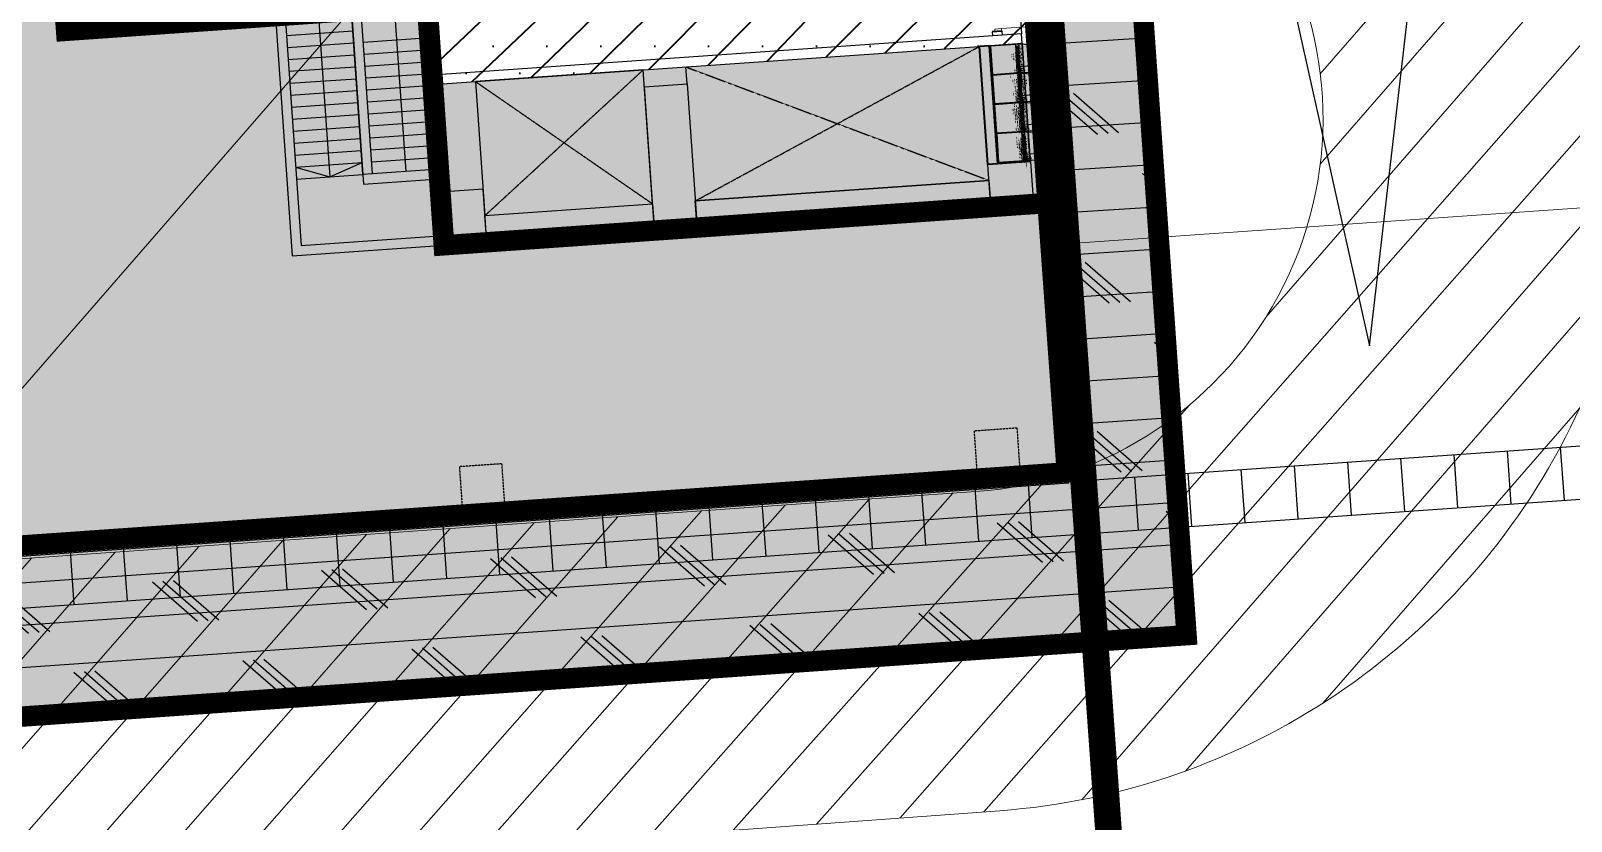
# Model space of a CAD drawing. Header units: millimetres. Extents: x 306 to 836129804, y -168137 to 818603917.
# Drawn here: x 834589576 to 834618450, y 818104127 to 818118948 of the extents above; entities that cross this region are included whole.
import ezdxf
from ezdxf.xclip import XClip

# ---------------------------------------------------------------- set-up
doc = ezdxf.new("R2010")
doc.units = ezdxf.units.MM
doc.header["$LTSCALE"] = 3
doc.header["$XCLIPFRAME"] = 0
for name, pattern in [('ACAD_ISO03W100', [30, 12, -18]), ('B0701', [2.34375, 1.5625, -0.78125]), ('CENTER2', [1.125, 0.75, -0.125, 0.125, -0.125]), ('Dash 1_100', [2.25, 1.25, -1]), ('DASHED', [0.75, 0.5, -0.25]), ('DIVIDE', [1.25, 0.5, -0.25, 0, -0.25, 0, -0.25])]:
    doc.linetypes.add(name, pattern=pattern)
for name, color, linetype, lineweight in [('029-ramp-l', 1, 'Continuous', 20), ('3A35X-MAGP-P-ADR-L00-L1$0$UAJ-08ALUM-h', 251, 'Continuous', 5), ('3A35X-MAGP-P-ADR-L00-L1$0$UAJ-08META', 251, 'Continuous', 9), ('3A35X-MAGP-P-ADR-L00-L1$0$UAJ-21EXWA-a', 251, 'Continuous', 13), ('3A35X-MAGP-P-ADR-L00-L1$0$UAJ-21EXWA-h', 251, 'Continuous', 9), ('3A35X-MAGP-P-ADR-L00-L1$0$UAJ-22INWA-a', 251, 'Continuous', 13), ('3A35X-MAGP-P-ADR-L00-L1$0$UAJ-32INFR-c', 251, 'Continuous', 9), ('3A35X-MAGP-P-ADR-L00-L1$0$UAJ-32INFR-h', 251, 'Continuous', 9), ('Eva-New', 1, 'ACAD_ISO03W100', 18), ('Hatch (CARR)', 252, 'Continuous', 35), ('Hatch (HOR not under LTC submission)', 252, 'Continuous', 35), ('Hatch (LTC&CB)', 252, 'Continuous', 35), ('UAJ-22INWA', 251, 'Continuous', 35), ('UAJ-32INFR-d', 251, 'Continuous', 5)]:
    doc.layers.add(name, color=color, linetype=linetype, lineweight=lineweight)
doc.layers.add('3A35X-MAGP-P-ADR-L00-L1$0$UAJ-21EXWA-$', color=251, linetype='Continuous', plot=False)
for name, color, linetype in [('_ANCILIARY', 40, 'Continuous'), ('_ANCILIARY HATCH', 1, 'Continuous'), ('_base', 251, 'Continuous'), ('_DEV LINE', 96, 'DIVIDE'), ('_P31', 251, 'Continuous'), ('_PARCEL BOUNDARY', 10, 'DASHED'), ('_SUBLEASE', 241, 'Continuous'), ('_SUBLEASE LINE', 10, 'DIVIDE')]:
    doc.layers.add(name, color=color, linetype=linetype)
pattern_1 = [(45, (-1740, 18), (-5, 5), []), (45, (-1738.3, 18), (-5, 5), []), (45, (-1738.2, 18), (-5, 5), []), (45, (-1738.1, 18), (-5, 5), []), (45, (-1738, 18), (-5, 5), []), (45, (-1737.9, 18), (-5, 5), []), (45, (-1737.8, 18), (-5, 5), []), (45, (-1737.7, 18), (-5, 5), [])]

# ---------------------------------------------------------------- blocks, each defined once
blk = doc.blocks.new('3A35X-MAGP-P-LD-00-0')
at = {"layer": '_base', "ltscale": 0.5}
for p, q in [((834542911, 818105876, 0), (834621361, 818111359, 0)), ((834616327, 818110005, 0), (834616256, 818111003, 0)), ((834617324, 818110074, 0), (834617254, 818111073, 0)), ((834618322, 818110144, 0), (834618252, 818111142, 0)), ((834612336, 818109726, 0), (834612266, 818110724, 0)), ((834613334, 818109796, 0), (834613264, 818110794, 0)), ((834614331, 818109865, 0), (834614261, 818110864, 0)), ((834615329, 818109935, 0), (834615259, 818110933, 0)), ((834607348, 818109377, 0), (834607278, 818110376, 0)), ((834608346, 818109447, 0), (834608276, 818110445, 0)), ((834609344, 818109517, 0), (834609273, 818110515, 0)), ((834610341, 818109586, 0), (834610271, 818110585, 0)), ((834611339, 818109656, 0), (834611269, 818110654, 0)), ((834542981, 818104879, 0), (834620432, 818110292, 0)), ((834603358, 818109098, 0), (834603288, 818110097, 0)), ((834604356, 818109168, 0), (834604286, 818110166, 0)), ((834605353, 818109238, 0), (834605283, 818110236, 0)), ((834606351, 818109308, 0), (834606281, 818110306, 0)), ((834599368, 818108820, 0), (834599298, 818109818, 0)), ((834600365, 818108889, 0), (834600295, 818109887, 0)), ((834601363, 818108959, 0), (834601293, 818109957, 0)), ((834602361, 818109029, 0), (834602290, 818110027, 0)), ((834595378, 818108541, 0), (834595308, 818109539, 0)), ((834596375, 818108610, 0), (834596305, 818109609, 0)), ((834597373, 818108680, 0), (834597303, 818109678, 0)), ((834598370, 818108750, 0), (834598300, 818109748, 0)), ((834591387, 818108262, 0), (834591317, 818109260, 0)), ((834592385, 818108331, 0), (834592315, 818109330, 0)), ((834593382, 818108401, 0), (834593312, 818109399, 0)), ((834594380, 818108471, 0), (834594310, 818109469, 0)), ((834590390, 818108192, 0), (834590320, 818109190, 0))]:
    blk.add_line(p, q, dxfattribs=at)
at = {"layer": '_base'}
blk.add_lwpolyline([(834606964, 818147617), (834614668, 818113039), (834618767, 818148442)], dxfattribs=at)
blk = doc.blocks.new('PB1')
at = {"layer": '_PARCEL BOUNDARY', "ltscale": 5, "const_width": 500, "flags": 128}
blk.add_lwpolyline([(834854731, 817545399), (834858529, 817489069), (834620586, 817472439), (834611000, 817471769), (834606247, 817538666)], dxfattribs=at)
blk = doc.blocks.new('*U2719')
at = {"layer": 'UAJ-22INWA'}
for p, q in [((0, -3455), (0, -1236)), ((180, -1236), (180, -3455))]:
    blk.add_line(p, q, dxfattribs=at)
for points in [[(0, -1236), (180, -1236)], [(0, -3455), (180, -3455)]]:
    blk.add_lwpolyline(points, dxfattribs=at)
blk = doc.blocks.new('3A35X-MAGP-P-ADR-L00-L1$0$21_UNS-EXWA-Facade Extrusion_Type 2')
at = {"layer": '3A35X-MAGP-P-ADR-L00-L1$0$UAJ-21EXWA-h'}
h = blk.add_hatch(color=254, dxfattribs=at)
h.dxf.hatch_style = 1
edge = h.paths.add_edge_path(flags=16)
edge.add_line((94, 69), (96, 69))
edge.add_arc((96, 69), 0.5, 0, 90, ccw=False)
edge.add_line((96, 69), (96, 57))
edge.add_arc((90, 57), 6, -24.1131, 0, ccw=False)
edge.add_line((96, 55), (77, 55))
edge.add_arc((77, 54), 0.75, 90, 292.6567)
edge.add_arc((79, 51), 2.7, 8.4772, 112.6567, ccw=False)
edge.add_arc((82, 51), 0.75, 188.4772, 246.8609)
edge.add_arc((81, 50), 1, -110.8543, 66.8609, ccw=False)
edge.add_arc((81, 48), 0.75, 69.1457, 127.5294)
edge.add_arc((79, 51), 2.7, 193.9126, 307.5294, ccw=False)
edge.add_arc((75, 50), 0.75, 13.9126, 180)
edge.add_line((74, 50), (74, 47))
edge.add_arc((26, 291), 248, 272.8428, 281.3298, ccw=False)
edge.add_arc((38, 44), 1, 180, 272.8428, ccw=False)
edge.add_line((37, 44), (37, 49))
edge.add_line((37, 49), (34, 50))
edge.add_arc((33, 49), 0.75, 71.9348, 211.3069)
edge.add_arc((30, 48), 2.7, -72.8727, 31.3069, ccw=False)
edge.add_arc((31, 44), 0.75, 107.1273, 165.5111)
edge.add_arc((30, 45), 1, 167.7958, 345.5111, ccw=False)
edge.add_arc((28, 45), 0.75, 347.7958, 406.1796)
edge.add_arc((30, 48), 2.7, 112.5627, 226.1796, ccw=False)
edge.add_arc((29, 51), 0.75, 292.5627, 431.9348)
edge.add_line((29, 51), (28, 52))
edge.add_arc((28, 53), 1, 180, 251.9348, ccw=False)
edge.add_line((27, 53), (27, 70))
edge.add_arc((28, 70), 1, 110.9416, 180, ccw=False)
edge.add_line((28, 71), (30, 72))
edge.add_arc((30, 72), 0.75, 290.9416, 430.3137)
edge.add_arc((31, 76), 2.7, 146.1341, 250.3137, ccw=False)
edge.add_arc((28, 78), 0.75, 326.1341, 425.5622)
edge.add_arc((29, 79), 1, 182.8764, 245.5622, ccw=False)
edge.add_line((28, 79), (27, 81))
edge.add_arc((28, 81), 1, 39.0068, 182.8874, ccw=False)
edge.add_line((29, 82), (31, 80))
edge.add_arc((30, 80), 1, -23.679, 39.0068, ccw=False)
edge.add_arc((32, 79), 0.75, 156.321, 255.7491)
edge.add_arc((31, 76), 2.7, -28.4305, 75.7491, ccw=False)
edge.add_arc((34, 74), 0.75, 151.5695, 290.9416)
edge.add_line((34, 73), (39, 75))
edge.add_arc((64, 118), 49.8, 239.91, 296.8082)
edge.add_arc((86, 73), 0.5, 29.2666, 116.8082, ccw=False)
edge.add_line((87, 73), (89, 69))
edge.add_arc((90, 70), 0.75, 209.2666, 414.0907)
edge.add_arc((92, 72), 2.7, 120.4739, 234.0907, ccw=False)
edge.add_arc((90, 75), 0.75, 300.4739, 358.8576)
edge.add_arc((92, 75), 1, 1.1424, 178.8576, ccw=False)
edge.add_arc((94, 75), 0.75, 181.1424, 239.5261)
edge.add_arc((92, 72), 2.7, -44.6534, 59.5261, ccw=False)
edge.add_arc((94, 70), 0.75, 135.3466, 270)
edge = h.paths.add_edge_path()
edge.add_arc((26, 87), 2, 40.3561, 180)
edge.add_line((24, 87), (24, 42))
edge.add_arc((26, 42), 2, 180, 270.1749)
edge.add_arc((26, 291), 251, 270.1749, 285.5083)
edge.add_arc((90, 57), 9, 285.5083, 360)
edge.add_line((99, 57), (99, 72))
edge.add_arc((92, 72), 7.5, 0, 121.4668)
edge.add_arc((64, 118), 46.8, 220.3561, 301.4668, ccw=False)
blk = doc.blocks.new('3A35X-MAGP-P-ADR-L00-L1$0$21_UNS-EXWA-Facade Extrusion_Type 1')
at = {"layer": '3A35X-MAGP-P-ADR-L00-L1$0$UAJ-21EXWA-h'}
h = blk.add_hatch(color=254, dxfattribs=at)
h.dxf.hatch_style = 1
edge = h.paths.add_edge_path(flags=16)
edge.add_line((143, 146), (144, 145))
edge.add_arc((144, 146), 0.75, 232.3337, 371.7058)
edge.add_arc((148, 147), 2.7, 87.5262, 191.7058, ccw=False)
edge.add_arc((148, 150), 0.75, 267.5262, 366.9543)
edge.add_arc((150, 150), 1, 124.2685, 186.9543, ccw=False)
edge.add_line((149, 151), (151, 152))
edge.add_arc((152, 152), 1, -19.6011, 124.2575, ccw=False)
edge.add_line((153, 151), (152, 149))
edge.add_arc((151, 149), 1, 277.7131, 340.3989, ccw=False)
edge.add_arc((151, 148), 0.75, 97.7131, 197.1412)
edge.add_arc((148, 147), 2.7, -87.0384, 17.1412, ccw=False)
edge.add_arc((148, 143), 0.75, 92.9616, 232.3337)
edge.add_line((147, 142), (148, 142))
edge.add_arc((147, 142), 1, -34.5097, 52.3337, ccw=False)
edge.add_arc((153, 138), 6, 145.4903, 284.449)
edge.add_line((154, 132), (164, 134))
edge.add_arc((165, 128), 6.16, -74.5205, 104.449, ccw=False)
edge.add_arc((101, 362), 248, 272.8428, 285.4795, ccw=False)
edge.add_arc((113, 115), 1, 180, 272.8427, ccw=False)
edge.add_line((112, 115), (112, 120))
edge.add_line((112, 120), (109, 121))
edge.add_arc((108, 120), 0.75, 71.9348, 211.3069)
edge.add_arc((105, 118), 2.7, -72.8727, 31.3069, ccw=False)
edge.add_arc((106, 115), 0.75, 107.1273, 165.5111)
edge.add_arc((105, 116), 1, 167.7958, 345.5111, ccw=False)
edge.add_arc((103, 116), 0.75, 347.7958, 406.1796)
edge.add_arc((105, 118), 2.7, 112.5627, 226.1796, ccw=False)
edge.add_arc((104, 122), 0.75, 292.5627, 431.9348)
edge.add_line((104, 122), (103, 123))
edge.add_arc((103, 124), 1, 180, 251.9348, ccw=False)
edge.add_line((102, 124), (102, 140))
edge.add_arc((103, 140), 1, 108.0652, 180, ccw=False)
edge.add_line((103, 141), (104, 141))
edge.add_arc((104, 142), 0.75, 288.0652, 427.4373)
edge.add_arc((105, 145), 2.7, 143.2577, 247.4373, ccw=False)
edge.add_arc((103, 147), 0.75, 323.2577, 422.6858)
edge.add_arc((103, 149), 1, 180, 242.6858, ccw=False)
edge.add_line((102, 149), (102, 151))
edge.add_arc((103, 151), 1, 36.1304, 179.989, ccw=False)
edge.add_line((104, 152), (106, 150))
edge.add_arc((105, 149), 1, -26.5554, 36.1304, ccw=False)
edge.add_arc((106, 148), 0.75, 153.4446, 252.8727)
edge.add_arc((105, 145), 2.7, -31.3069, 72.8727, ccw=False)
edge.add_arc((108, 143), 0.75, 148.6931, 288.0652)
edge.add_line((109, 142), (113, 144))
edge.add_arc((113, 143), 1, 64.2804, 108.0652, ccw=False)
edge.add_arc((126, 169), 27.7, 244.1521, 305.1778)
edge.add_arc((142, 145), 1, 52.3337, 125.1832, ccw=False)
edge = h.paths.add_edge_path()
edge.add_arc((153, 138), 3, 142.3337, 284.449, ccw=False)
edge.add_line((150, 139), (155, 146))
edge.add_arc((150, 150), 6.32, 322.3337, 502.154)
edge.add_arc((126, 169), 24.7, 205.0822, 322.154, ccw=False)
edge.add_arc((101, 157), 2, 25.0822, 180)
edge.add_line((99, 157), (99, 111))
edge.add_arc((100, 111), 1, 180, 269.9452)
edge.add_arc((101, 362), 251, 269.9452, 285.4795)
edge.add_arc((165, 128), 9.16, 285.4795, 464.449)
edge.add_line((163, 137), (153, 135))
blk = doc.blocks.new('3A35X-MAGP-P-ADR-L00-L1$0$21_UNS-EXWA-Facade 4-1 Cladding-Section-2')
at = {"layer": '3A35X-MAGP-P-ADR-L00-L1$0$UAJ-08ALUM-h', "true_color": 0xffffff}
h = blk.add_hatch(color=7, dxfattribs=at)
h.dxf.hatch_style = 1
edge = h.paths.add_edge_path()
edge.add_arc((-149, 3276), 1.03, 180.7987, 281.3984)
edge.add_arc((-149, 3527), 252, 270.0064, 285.9254)
edge.add_arc((-83, 3294), 9.16, 288.8728, 327.3029)
edge.add_line((-75, 3289), (-75, 3299))
edge.add_line((-75, 3299), (-75, 3447))
edge.add_line((-75, 3447), (-150, 3447))
edge.add_line((-150, 3447), (-150, 3276))
h = blk.add_hatch(color=7, dxfattribs=at)
h.dxf.hatch_style = 1
edge = h.paths.add_edge_path()
edge.add_line((-75, 3450), (0, 3450))
edge.add_line((0, 3450), (0, 3244))
edge.add_arc((-9, 3244), 9.16, -74.5267, 0.0062, ccw=False)
edge.add_arc((-74, 3478), 251, 269.9514, 285.4734, ccw=False)
edge.add_arc((-74, 3227), 1, 180.0046, 269.9406, ccw=False)
edge.add_line((-75, 3227), (-75, 3450))
at = {"layer": '3A35X-MAGP-P-ADR-L00-L1$0$UAJ-21EXWA-h', "true_color": 0xffffff}
h = blk.add_hatch(color=7, dxfattribs=at)
h.dxf.hatch_style = 1
edge = h.paths.add_edge_path()
edge.add_line((-75, 2726), (-75, 2402))
edge.add_line((-75, 2402), (0, 2402))
edge.add_line((0, 2402), (0, 2698))
edge.add_arc((-9, 2697), 9.16, 3.9953, 104.4526)
edge.add_line((-11, 2706), (-21, 2704))
edge.add_arc((-22, 2706), 3, 142.3337, 284.449, ccw=False)
edge.add_line((-24, 2708), (-19, 2715))
edge.add_arc((-24, 2718), 6.32, 322.5136, 502.1538)
edge.add_arc((-49, 2737), 24.7, 263.6181, 322.154, ccw=False)
edge.add_arc((-49, 2737), 24.7, 205.0822, 263.6181, ccw=False)
edge.add_arc((-73, 2726), 2, 25.0822, 180)
h = blk.add_hatch(color=7, dxfattribs=at)
h.dxf.hatch_style = 1
edge = h.paths.add_edge_path()
edge.add_arc((-148, 2553), 2, 25.0822, 180, ccw=False)
edge.add_arc((-124, 2564), 24.7, 205.0822, 263.6181)
edge.add_arc((-124, 2564), 24.7, 263.6181, 322.154)
edge.add_arc((-99, 2545), 6.32, -37.4864, 142.1538, ccw=False)
edge.add_line((-94, 2541), (-99, 2535))
edge.add_arc((-97, 2533), 3, 142.3337, 284.449)
edge.add_line((-96, 2530), (-85, 2533))
edge.add_arc((-82, 2525), 8.56, 30.1697, 104.449, ccw=False)
edge.add_line((-75, 2529), (-75, 2405))
edge.add_line((-75, 2405), (-150, 2405))
edge.add_line((-150, 2405), (-150, 2553))
h = blk.add_hatch(color=7, dxfattribs=at)
h.dxf.hatch_style = 1
h.paths.add_polyline_path([(-150, 2395), (-75, 2395), (-75, 5), (-150, 5)])
h = blk.add_hatch(color=7, dxfattribs=at)
h.dxf.hatch_style = 1
h.paths.add_polyline_path([(-75, 2), (0, 2), (0, 2398), (-75, 2398)])
blk.add_lwpolyline([(-75, 2726), (-75, 2402), (0, 2402), (0, 2698, 0.468739), (-11, 2706), (-21, 2704, -0.714052), (-24, 2708), (-19, 2715, 0.996865), (-29, 2722, -0.261114), (-52, 2713, -0.261114), (-71, 2727, 0.801995)], format="xyb", close=True)
at = {"layer": '3A35X-MAGP-P-ADR-L00-L1$0$UAJ-08ALUM-h', "color": 18, "true_color": 0x000000}
for points in [[(-150, 3276, 0.469497), (-149, 3275, 0.069572), (-80, 3285, 0.169273), (-75, 3289, -0.996868), (-75, 3289, -0.001569), (-75, 3289, 0.716423), (-75, 3289, -0.001569), (-75, 3289), (-75, 3299), (-75, 3447), (-150, 3447), (-150, 3276, -3.687037)], [(-75, 3450), (0, 3450), (0, 3244, -0.337183), (-7, 3235, -0.067831), (-74, 3226, -0.413886), (-75, 3227), (-75, 3450)]]:
    blk.add_lwpolyline(points, format="xyb", dxfattribs=at)
at = {"layer": '3A35X-MAGP-P-ADR-L00-L1$0$UAJ-08META', "color": 1}
for points in [[(-150, 3276, 0.469497), (-149, 3275, 0.069572), (-80, 3285, 0.169273), (-75, 3289, -0.996868), (-75, 3289, -0.001569), (-75, 3289, 0.716423), (-75, 3289, -0.001569), (-75, 3289), (-75, 3299), (-75, 3447), (-150, 3447), (-150, 3276, -3.687037)], [(-75, 3450), (0, 3450), (0, 3244, -0.337183), (-7, 3235, -0.067831), (-74, 3226, -0.413886), (-75, 3227), (-75, 3450)]]:
    blk.add_lwpolyline(points, format="xyb", dxfattribs=at)
at = {"layer": '3A35X-MAGP-P-ADR-L00-L1$0$UAJ-21EXWA-h'}
blk.add_lwpolyline([(-153, 3450), (0, 3450)], dxfattribs=at)
blk.add_lwpolyline([(-150, 2553, -0.801995), (-146, 2554, 0.261114), (-126, 2540, 0.261114), (-104, 2549, -0.996865), (-94, 2541), (-99, 2535, 0.714052), (-96, 2530), (-85, 2533, -0.335951), (-75, 2529), (-75, 2405), (-150, 2405), (-150, 2553, 0.268696)], format="xyb", dxfattribs=at)
for points in [[(-150, 2395), (-75, 2395), (-75, 5), (-150, 5)], [(-75, 2), (0, 2), (0, 2398), (-75, 2398)]]:
    blk.add_lwpolyline(points, close=True, dxfattribs=at)
at = {"layer": '3A35X-MAGP-P-ADR-L00-L1$0$UAJ-22INWA-a', "color": 4, "lineweight": -2}
for points in [[(-213, 3426), (-213, 3480, 0.414214), (-216, 3483), (-228, 3483), (-228, 3488), (-215, 3488, -0.414214), (-208, 3480), (-208, 3425, -0.414214), (-215, 3418), (-228, 3418), (-228, 3423), (-216, 3423, 0.414214)], [(-213, 2373), (-213, 2427, 0.414214), (-216, 2430), (-228, 2430), (-228, 2435), (-215, 2435, -0.414214), (-208, 2428), (-208, 2373, -0.414214), (-215, 2365), (-228, 2365), (-228, 2370), (-216, 2370, 0.414214)], [(-213, 27), (-213, -27, -0.414214), (-216, -30), (-228, -30), (-228, -35), (-215, -35, 0.414214), (-208, -28), (-208, 27, 0.414214), (-215, 35), (-228, 35), (-228, 30), (-216, 30, -0.414214)]]:
    blk.add_lwpolyline(points, format="xyb", close=True, dxfattribs=at)
for points in [[(-205, 3412), (-157, 3412), (-157, 3416), (-201, 3416), (-201, 3488), (-157, 3488), (-157, 3492), (-205, 3492), (-205, 3412)], [(-205, 2360), (-157, 2360), (-157, 2364), (-201, 2364), (-201, 2436), (-157, 2436), (-157, 2440), (-205, 2440), (-205, 2360)], [(-205, 40), (-157, 40), (-157, 36), (-201, 36), (-201, -36), (-157, -36), (-157, -40), (-205, -40), (-205, 40)]]:
    blk.add_lwpolyline(points, dxfattribs=at)
at = {"layer": '3A35X-MAGP-P-ADR-L00-L1$0$UAJ-22INWA-a', "color": 8, "lineweight": -2}
for points in [[(-184, 3473), (-184, 3488), (-175, 3488), (-175, 3473)], [(-184, 3436), (-184, 3468)], [(-175, 3468), (-175, 3436)], [(-175, 3431), (-175, 3416), (-184, 3416), (-184, 3431)], [(-184, 2421), (-184, 2436), (-175, 2436), (-175, 2421)], [(-184, 2384), (-184, 2416)], [(-175, 2379), (-175, 2364), (-184, 2364), (-184, 2379)], [(-175, 2416), (-175, 2384)], [(-175, 21), (-175, 36), (-184, 36), (-184, 21)], [(-184, 16), (-184, -16)], [(-175, -16), (-175, 16)], [(-184, -21), (-184, -36), (-175, -36), (-175, -21)]]:
    blk.add_lwpolyline(points, dxfattribs=at)
at = {"layer": '3A35X-MAGP-P-ADR-L00-L1$0$UAJ-22INWA-a', "color": 4, "lineweight": -2}
for points in [[(-153, 3414), (-153, 3431), (-194, 3431), (-194, 3436), (-153, 3436), (-153, 3450), (-75, 3450), (-75, 3447), (-150, 3447), (-150, 3414), (-153, 3414)], [(-153, 2438), (-153, 2421), (-194, 2421), (-194, 2416), (-153, 2416), (-153, 2402), (-75, 2402), (-75, 2405), (-150, 2405), (-150, 2438), (-153, 2438)], [(-153, 2362), (-153, 2379), (-194, 2379), (-194, 2384), (-153, 2384), (-153, 2398), (-75, 2398), (-75, 2395), (-150, 2395), (-150, 2362), (-153, 2362)], [(-153, 38), (-153, 21), (-194, 21), (-194, 16), (-153, 16), (-153, 2), (-75, 2), (-75, 5), (-150, 5), (-150, 38), (-153, 38)]]:
    blk.add_lwpolyline(points, close=True, dxfattribs=at)
for name, p in [('3A35X-MAGP-P-ADR-L00-L1$0$21_UNS-EXWA-Facade Extrusion_Type 2', (-174, 3235)), ('3A35X-MAGP-P-ADR-L00-L1$0$21_UNS-EXWA-Facade Extrusion_Type 1', (-174, 3291)), ('3A35X-MAGP-P-ADR-L00-L1$0$21_UNS-EXWA-Facade Extrusion_Type 1', (-174, 3200)), ('3A35X-MAGP-P-ADR-L00-L1$0$21_UNS-EXWA-Facade Extrusion_Type 1', (-174, 3116)), ('3A35X-MAGP-P-ADR-L00-L1$0$21_UNS-EXWA-Facade Extrusion_Type 1', (-174, 2569)), ('3A35X-MAGP-P-ADR-L00-L1$0$21_UNS-EXWA-Facade Extrusion_Type 2', (-174, 2466)), ('3A35X-MAGP-P-ADR-L00-L1$0$21_UNS-EXWA-Facade Extrusion_Type 1', (-174, 2369)), ('3A35X-MAGP-P-ADR-L00-L1$0$21_UNS-EXWA-Facade Extrusion_Type 1', (-174, 2292)), ('3A35X-MAGP-P-ADR-L00-L1$0$21_UNS-EXWA-Facade Extrusion_Type 1', (-174, 2238)), ('3A35X-MAGP-P-ADR-L00-L1$0$21_UNS-EXWA-Facade Extrusion_Type 2', (-174, 2182)), ('3A35X-MAGP-P-ADR-L00-L1$0$21_UNS-EXWA-Facade Extrusion_Type 2', (-174, 1982)), ('3A35X-MAGP-P-ADR-L00-L1$0$21_UNS-EXWA-Facade Extrusion_Type 1', (-174, 2146)), ('3A35X-MAGP-P-ADR-L00-L1$0$21_UNS-EXWA-Facade Extrusion_Type 1', (-174, 2063)), ('3A35X-MAGP-P-ADR-L00-L1$0$21_UNS-EXWA-Facade Extrusion_Type 1', (-174, 1946)), ('3A35X-MAGP-P-ADR-L00-L1$0$21_UNS-EXWA-Facade Extrusion_Type 1', (-174, 1863)), ('3A35X-MAGP-P-ADR-L00-L1$0$21_UNS-EXWA-Facade Extrusion_Type 2', (-174, 1782)), ('3A35X-MAGP-P-ADR-L00-L1$0$21_UNS-EXWA-Facade Extrusion_Type 1', (-174, 1746)), ('3A35X-MAGP-P-ADR-L00-L1$0$21_UNS-EXWA-Facade Extrusion_Type 1', (-174, 1663)), ('3A35X-MAGP-P-ADR-L00-L1$0$21_UNS-EXWA-Facade Extrusion_Type 2', (-174, 1582)), ('3A35X-MAGP-P-ADR-L00-L1$0$21_UNS-EXWA-Facade Extrusion_Type 2', (-174, 1382)), ('3A35X-MAGP-P-ADR-L00-L1$0$21_UNS-EXWA-Facade Extrusion_Type 1', (-174, 1546)), ('3A35X-MAGP-P-ADR-L00-L1$0$21_UNS-EXWA-Facade Extrusion_Type 1', (-174, 1463)), ('3A35X-MAGP-P-ADR-L00-L1$0$21_UNS-EXWA-Facade Extrusion_Type 1', (-174, 1346)), ('3A35X-MAGP-P-ADR-L00-L1$0$21_UNS-EXWA-Facade Extrusion_Type 2', (-174, 1182)), ('3A35X-MAGP-P-ADR-L00-L1$0$21_UNS-EXWA-Facade Extrusion_Type 1', (-174, 1263)), ('3A35X-MAGP-P-ADR-L00-L1$0$21_UNS-EXWA-Facade Extrusion_Type 1', (-174, 1146)), ('3A35X-MAGP-P-ADR-L00-L1$0$21_UNS-EXWA-Facade Extrusion_Type 1', (-174, 1063)), ('3A35X-MAGP-P-ADR-L00-L1$0$21_UNS-EXWA-Facade Extrusion_Type 2', (-174, 982)), ('3A35X-MAGP-P-ADR-L00-L1$0$21_UNS-EXWA-Facade Extrusion_Type 2', (-174, 782)), ('3A35X-MAGP-P-ADR-L00-L1$0$21_UNS-EXWA-Facade Extrusion_Type 1', (-174, 946)), ('3A35X-MAGP-P-ADR-L00-L1$0$21_UNS-EXWA-Facade Extrusion_Type 1', (-174, 863)), ('3A35X-MAGP-P-ADR-L00-L1$0$21_UNS-EXWA-Facade Extrusion_Type 1', (-174, 746)), ('3A35X-MAGP-P-ADR-L00-L1$0$21_UNS-EXWA-Facade Extrusion_Type 2', (-174, 582)), ('3A35X-MAGP-P-ADR-L00-L1$0$21_UNS-EXWA-Facade Extrusion_Type 1', (-174, 663)), ('3A35X-MAGP-P-ADR-L00-L1$0$21_UNS-EXWA-Facade Extrusion_Type 1', (-174, 546)), ('3A35X-MAGP-P-ADR-L00-L1$0$21_UNS-EXWA-Facade Extrusion_Type 1', (-174, 463)), ('3A35X-MAGP-P-ADR-L00-L1$0$21_UNS-EXWA-Facade Extrusion_Type 2', (-174, 382)), ('3A35X-MAGP-P-ADR-L00-L1$0$21_UNS-EXWA-Facade Extrusion_Type 1', (-174, 346)), ('3A35X-MAGP-P-ADR-L00-L1$0$21_UNS-EXWA-Facade Extrusion_Type 1', (-174, 263)), ('3A35X-MAGP-P-ADR-L00-L1$0$21_UNS-EXWA-Facade Extrusion_Type 1', (-174, 146)), ('3A35X-MAGP-P-ADR-L00-L1$0$21_UNS-EXWA-Facade Extrusion_Type 2', (-174, 182)), ('3A35X-MAGP-P-ADR-L00-L1$0$21_UNS-EXWA-Facade Extrusion_Type 2', (-174, -18)), ('3A35X-MAGP-P-ADR-L00-L1$0$21_UNS-EXWA-Facade Extrusion_Type 1', (-174, 63)), ('3A35X-MAGP-P-ADR-L00-L1$0$21_UNS-EXWA-Facade Extrusion_Type 1', (-174, -54))]:
    blk.add_blockref(name, p)
blk = doc.blocks.new('AUDIT_I_210513140828-7')
at = {"layer": '3A35X-MAGP-P-ADR-L00-L1$0$UAJ-32INFR-c'}
h = blk.add_hatch(color=256, dxfattribs=at)
h.dxf.hatch_style = 1
h.paths.add_polyline_path([(0, 10, 0.414214), (10, 0), (26, 0, 0.414214), (36, 10), (36, 38), (33, 38), (33, 10, -0.414214), (26, 3), (10, 3, -0.414214), (3, 10), (3, 38), (0, 38)])
at = {"layer": '3A35X-MAGP-P-ADR-L00-L1$0$UAJ-32INFR-h'}
h = blk.add_hatch(dxfattribs=at)
h.set_pattern_fill('STAAL', color=256)
h.set_pattern_definition(pattern_1)
h.paths.add_polyline_path([(0, 10, 0.414214), (10, 0), (26, 0, 0.414214), (36, 10), (36, 38), (33, 38), (33, 10, -0.414214), (26, 3), (10, 3, -0.414214), (3, 10), (3, 38), (0, 38)])
at = {"layer": '3A35X-MAGP-P-ADR-L00-L1$0$UAJ-22INWA-a', "lineweight": -2}
for points in [[(0, 38), (0, 10, 0.414214), (10, 0), (26, 0, 0.414214), (36, 10), (36, 38)], [(3, 38), (3, 10, 0.414214), (10, 3), (26, 3, 0.414214), (33, 10), (33, 38)]]:
    blk.add_lwpolyline(points, format="xyb", dxfattribs=at)
for points in [[(0, 38), (3, 38)], [(36, 38), (33, 38)]]:
    blk.add_lwpolyline(points, dxfattribs=at)
blk = doc.blocks.new('*U2715')
at = {"layer": '3A35X-MAGP-P-ADR-L00-L1$0$UAJ-32INFR-h'}
h = blk.add_hatch(dxfattribs=at)
h.set_pattern_fill('A-INSULATION', color=256, scale=35, style=0)
h.set_pattern_definition([(71.565, (24.818, 7), (-14, 1e-05), [22.1359, -14.7573]), (279, (24.818, 7), (14, -1e-07), [2.1901, -33.2462]), (297, (25.168, 4.83), (14, 2e-09), [2.1901, -37.0913]), (315, (26.148, 2.87), (14, -4e-15), [2.1901, -47.3074]), (333, (27.688, 1.33), (14, 2e-07), [2.1901, -74.904]), (351, (29.648, 0.35), (13.997396, 0.000413), [2.1901, -221.5458]), (9, (31.818, 0), (-14, 1e-07), [2.1901, -221.5458]), (27, (33.988, 0.35), (-14, 2e-07), [2.1901, -74.904]), (45, (35.948, 1.33), (-14, 1e-15), [2.1901, -47.3074]), (63, (37.488, 2.87), (-14, 2e-09), [2.1901, -37.0913]), (81, (38.468, 4.83), (-14, -1e-07), [2.1901, -33.2462]), (288.435, (31.818, 28), (14, 1e-05), [22.1359, -14.7573]), (261, (32.168, 30.17), (14, 1e-07), [2.1901, -33.2462]), (243, (33.148, 32.13), (14, -2e-09), [2.1901, -37.0913]), (225, (34.688, 33.67), (14, -2e-15), [2.1901, -47.3074]), (207, (36.648, 34.65), (14, -2e-07), [2.1901, -74.904]), (189, (38.818, 35), (14, -1e-07), [2.1901, -221.5458]), (171, (40.988, 34.65), (-14, -1e-07), [2.1901, -221.5458]), (153, (42.948, 33.67), (-14, -2e-07), [2.1901, -74.904]), (135, (44.488, 32.13), (-14, 1e-15), [2.1901, -47.3074]), (117, (45.468, 30.17), (-14, -2e-09), [2.1901, -37.0913]), (99, (45.818, 28), (-14, 2e-07), [2.1901, -33.2462])])
h.paths.add_polyline_path([(0, 0), (445, 0), (445, 35), (0, 35)])
blk.add_lwpolyline([(0, 0), (445, 0), (445, 35), (0, 35)], close=True, dxfattribs=at)
blk = doc.blocks.new('AUDIT_I_210513140828-8')
at = {"layer": '3A35X-MAGP-P-ADR-L00-L1$0$UAJ-32INFR-c'}
h = blk.add_hatch(color=256, dxfattribs=at)
h.dxf.hatch_style = 1
h.paths.add_polyline_path([(0, 10, 0.414214), (10, 0), (26, 0, 0.414214), (36, 10), (36, 38), (33, 38), (33, 10, -0.414214), (26, 3), (10, 3, -0.414214), (3, 10), (3, 38), (0, 38)])
at = {"layer": '3A35X-MAGP-P-ADR-L00-L1$0$UAJ-32INFR-h'}
h = blk.add_hatch(dxfattribs=at)
h.set_pattern_fill('STAAL', color=256)
h.set_pattern_definition(pattern_1)
h.paths.add_polyline_path([(0, 10, 0.414214), (10, 0), (26, 0, 0.414214), (36, 10), (36, 38), (33, 38), (33, 10, -0.414214), (26, 3), (10, 3, -0.414214), (3, 10), (3, 38), (0, 38)])
at = {"layer": '3A35X-MAGP-P-ADR-L00-L1$0$UAJ-22INWA-a', "lineweight": -2}
for points in [[(0, 38), (0, 10, 0.414214), (10, 0), (26, 0, 0.414214), (36, 10), (36, 38)], [(3, 38), (3, 10, 0.414214), (10, 3), (26, 3, 0.414214), (33, 10), (33, 38)]]:
    blk.add_lwpolyline(points, format="xyb", dxfattribs=at)
for points in [[(0, 38), (3, 38)], [(36, 38), (33, 38)]]:
    blk.add_lwpolyline(points, dxfattribs=at)
blk = doc.blocks.new('3A35X-MAGP-P-ADR-L00-L1$0$21_UNS-EXWA-Facade FS Inlet Plan-a')
for points in [[(-454, 270), (-454, 195), (-419, 195), (-419, 155), (110, 155), (110, 195), (65, 195), (65, 270)], [(0, -275), (604, -275), (604, 275), (0, 275)]]:
    blk.add_lwpolyline(points, close=True)
blk.add_lwpolyline([(115, -265), (115, -265), (594, -265), (594, 265), (115, 265)])
for radius in [46.5, 5.4]:
    blk.add_circle((37, 233), radius)
blk.add_arc((37, 233), 493, 184.3702, 265.6308)
at = {"layer": '3A35X-MAGP-P-ADR-L00-L1$0$UAJ-21EXWA-$'}
blk.add_lwpolyline([(0, 275), (604, 275), (604, -275), (0, -275)], close=True, dxfattribs=at)
at = {"layer": '3A35X-MAGP-P-ADR-L00-L1$0$UAJ-21EXWA-a'}
for points in [[(95, 282), (93, 282), (93, 300), (77, 300), (77, -221), (93, -221), (93, -203), (95, -203), (95, -221, -0.414214), (93, -223), (77, -223, -0.414214), (75, -221), (75, 300, -0.414214), (77, 302), (93, 302, -0.414214), (95, 300)], [(95, 282), (97, 282), (97, 300), (113, 300), (113, -221), (97, -221), (97, -203), (95, -203), (95, -221, 0.414214), (97, -223), (113, -223, 0.414214), (115, -221), (115, 300, 0.414214), (113, 302), (97, 302, 0.414214), (95, 300)]]:
    blk.add_lwpolyline(points, format="xyb", close=True, dxfattribs=at)
blk.add_lwpolyline([(0, 260), (75, 260), (75, -259), (0, -259)], close=True, dxfattribs=at)
ref = blk.add_blockref('3A35X-MAGP-P-ADR-L00-L1$0$21_UNS-EXWA-Facade 4-1 Cladding-Section-2', (0, -485), dxfattribs=dict(xscale=-0.9999999999999997, rotation=4.378074786731525e-08))
XClip(ref).set_block_clipping_path([(-75.107008338, 226.3732920885), (0.1000003815, 745.0289859772)])
at = {"rotation": 270}
blk.add_blockref('*U2715', (78, 262), dxfattribs=at)
at = {"layer": '3A35X-MAGP-P-ADR-L00-L1$0$UAJ-08META'}
blk.add_blockref('AUDIT_I_210513140828-7', (77, 262), dxfattribs=at)
at = {"layer": '3A35X-MAGP-P-ADR-L00-L1$0$UAJ-08META', "xscale": -1, "rotation": 180}
blk.add_blockref('AUDIT_I_210513140828-8', (77, -183), dxfattribs=at)
blk = doc.blocks.new('32_UNS-Door-DoubleLeaf-plan2')
at = {"layer": 'UAJ-22INWA'}
for p, q in [((0, 0), (0, -180)), ((1750, 0), (1750, -180))]:
    blk.add_line(p, q, dxfattribs=at)
at = {"layer": 'UAJ-32INFR-d'}
blk.add_line((50, 0), (50, 825), dxfattribs=at)
blk.add_lwpolyline([(1700, 0), (1700, 825)], dxfattribs=at)
for points in [[(0, 0), (50, 0), (50, -130), (0, -130)], [(1750, 0), (1700, 0), (1700, -130), (1750, -130)]]:
    blk.add_lwpolyline(points, close=True, dxfattribs=at)
at = {"layer": 'UAJ-32INFR-d', "extrusion": (0, 0, -1)}
for centre, start, end in [((-50, 0), 90, 180), ((-1700, 0), 0, 90)]:
    blk.add_arc(centre, 825, start, end, dxfattribs=at)
blk = doc.blocks.new('3A35X-MAGP-P-ADR-L00-L1')
at = {"layer": '_P31'}
h = blk.add_hatch(dxfattribs=at)
h.set_pattern_fill('LINE', color=256, scale=500)
h.set_pattern_definition([(3.99891, (834622085.35, 818066771.545), (-4.35859, 62.347836), [])])
h.paths.add_polyline_path([(834606760, 818147313), (834606560, 818147299), (834609134, 818110477), (834609334, 818110491)])
at = {"layer": '_P31', "ltscale": 0.5}
h = blk.add_hatch(dxfattribs=at)
h.set_pattern_fill('AR-B816C', color=256, scale=0.5, angle=90)
h.set_pattern_definition([(93.9989, (834574430.74, 818118173.38), (-108.43797, 94.26732), [198.4375, -4.7625]), (93.9989, (834574433.07, 818118071.69), (-108.43797, 94.26732), [198.4375, -4.7625]), (183.9989, (834574430.74, 818118173.38), (-94.26732, -108.43797), [-106.3625, 96.8375]), (183.9989, (834574431.07, 818118168.63), (-94.26732, -108.43797), [-106.3625, 96.8375])])
edge = h.paths.add_edge_path()
edge.add_line((834565997, 818120930), (834565698, 818120910))
edge.add_line((834565698, 818120910), (834566635, 818107504))
edge.add_line((834566635, 818107504), (834609034, 818110470))
edge.add_line((834609034, 818110470), (834608650, 818115900))
edge.add_line((834608650, 818115900), (834608351, 818115879))
edge.add_line((834608351, 818115879), (834608363, 818115699))
edge.add_line((834608363, 818115699), (834608483, 818115708))
edge.add_line((834608483, 818115708), (834608842, 818110637))
edge.add_line((834608842, 818110637), (834566802, 818107696))
edge.add_line((834566802, 818107696), (834565881, 818120742))
edge.add_line((834565881, 818120742), (834566010, 818120751))
at = {"layer": '_P31'}
for p, q in [((834595803, 818116255), (834595017, 818127501)), ((834595983, 818116267), (834595184, 818127693)), ((834597256, 818115925, 0), (834596970, 818120024, 0)), ((834597436, 818115938, 0), (834597149, 818120037, 0)), ((834601878, 818117952), (834601856, 818118270)), ((834607536, 818116143), (834602031, 818115758))]:
    blk.add_line(p, q, dxfattribs=at)
at = {"layer": '_P31', "ltscale": 4}
for p, q in [((834608146, 818118891, 0), (834597282, 818118131, 0)), ((834607598, 818118927, 0), (834607604, 818118853, 0)), ((834607778, 818118940, 0), (834607783, 818118865, 0)), ((834608158, 818118711, 0), (834608146, 818118891, 0)), ((834597295, 818117952, 0), (834608158, 818118711, 0)), ((834597282, 818118131, 0), (834597295, 818117952, 0)), ((834608133, 818116485, 0), (834608313, 818116498, 0))]:
    blk.add_line(p, q, dxfattribs=at)
at = {"layer": '_P31', "linetype": 'CENTER2', "ltscale": 2}
for p, q in [((834602031, 818115758), (834607360, 818118655)), ((834601856, 818118270), (834607536, 818116143))]:
    blk.add_line(p, q, dxfattribs=at)
at = {"layer": '_P31'}
for points in [[(834606760, 818147313), (834606560, 818147299), (834609134, 818110477), (834609334, 818110491)], [(834602066, 818115259), (834601268, 818115203), (834601080, 818117896), (834601878, 818117952)]]:
    blk.add_lwpolyline(points, close=True, dxfattribs=at)
for points in [[(834594125, 818119761), (834594476, 818114728), (834597509, 818114940), (834597124, 818120452), (834598040, 818120516), (834597940, 818121943)], [(834594305, 818119759), (834594644, 818114921), (834597317, 818115107), (834596932, 818120619), (834597848, 818120683), (834597761, 818121930)], [(834594944, 818119578), (834595180, 818116211)], [(834595589, 818119322), (834595816, 818116075), (834597239, 818116175)], [(834596402, 818119229), (834596606, 818116311)], [(834594368, 818118861), (834595615, 818118948)], [(834595810, 818118736), (834597057, 818118823)], [(834594384, 818118636), (834595631, 818118724)], [(834594399, 818118412), (834595646, 818118499)], [(834595826, 818118512), (834597073, 818118599)], [(834594415, 818118188), (834595662, 818118275)], [(834595842, 818118287), (834597088, 818118374)], [(834594431, 818117963), (834595678, 818118050)], [(834595857, 818118063), (834597104, 818118150)], [(834595873, 818117838), (834597120, 818117926)], [(834594446, 818117739), (834595693, 818117826)], [(834594462, 818117514), (834595709, 818117601)], [(834595889, 818117614), (834597136, 818117701)], [(834594478, 818117290), (834595725, 818117377)], [(834595904, 818117389), (834597151, 818117477)], [(834594493, 818117065), (834595740, 818117152)], [(834595920, 818117165), (834597167, 818117252)], [(834595936, 818116941), (834597183, 818117028)], [(834594509, 818116841), (834595756, 818116928)], [(834595951, 818116716), (834597198, 818116803)], [(834594525, 818116616), (834595772, 818116704)], [(834594541, 818116392), (834595787, 818116479)], [(834594541, 818116392), (834595180, 818116211), (834595787, 818116479)], [(834595967, 818116492), (834597214, 818116579)], [(834594556, 818116167), (834595803, 818116255)], [(834595983, 818116267), (834595803, 818116255)], [(834597230, 818116354), (834595983, 818116267)], [(834602031, 818115758), (834607536, 818116143), (834607571, 818115644), (834598124, 818114983), (834598089, 818115482), (834601233, 818115702)]]:
    blk.add_lwpolyline(points, dxfattribs=at)
at = {"layer": '_P31', "elevation": 0}
for points in [[(834565997, 818120930), (834565689, 818120909), (834566635, 818107504), (834609034, 818110470), (834608645, 818115899), (834608356, 818115879), (834608369, 818115700), (834608478, 818115707), (834608842, 818110637), (834566802, 818107696), (834565881, 818120742), (834566010, 818120751)], [(834608004, 818120916), (834608146, 818118891)]]:
    blk.add_lwpolyline(points, dxfattribs=at)
blk.add_lwpolyline([(834598089, 818115482), (834601233, 818115702), (834601057, 818118215), (834597913, 818117995)], close=True, dxfattribs=at)
at = {"layer": '_P31', "linetype": 'CENTER2', "ltscale": 2, "elevation": 0}
for points in [[(834598089, 818115482), (834601057, 818118215)], [(834597913, 818117995), (834601233, 818115702)]]:
    blk.add_lwpolyline(points, dxfattribs=at)
at = {"layer": '_P31', "ltscale": 0.003281}
blk.add_lwpolyline([(834607515, 818116442), (834608313, 818116497), (834608369, 818115700), (834607571, 818115644)], close=True, dxfattribs=at)
at = {"layer": '_P31', "ltscale": 0.003281, "elevation": 0}
blk.add_lwpolyline([(834598054, 818115981), (834597256, 818115925), (834597326, 818114928), (834598124, 818114983)], close=True, dxfattribs=at)
at = {"layer": '_P31', "ltscale": 4}
blk.add_lwpolyline([(834602031, 818115758), (834607536, 818116143), (834607571, 818115644), (834602066, 818115259)], close=True, dxfattribs=at)
at = {"layer": '_P31', "ltscale": 4, "elevation": 0}
blk.add_lwpolyline([(834598089, 818115482), (834601233, 818115702), (834601268, 818115203), (834598124, 818114983)], close=True, dxfattribs=at)
at = {"layer": '_P31', "linetype": 'B0701', "elevation": 0}
for points in [[(834607263, 818111448), (834608061, 818111504), (834608116, 818110706), (834607318, 818110650)], [(834598408, 818110829), (834597610, 818110774), (834597666, 818109975), (834598464, 818110031)]]:
    blk.add_lwpolyline(points, close=True, dxfattribs=at)
at = {"layer": '_P31'}
for name, p, rotation in [('32_UNS-Door-DoubleLeaf-plan2', (834607656, 818120686, 0), 273.9989084891532), ('*U2719', (834607781, 818115221), 183.9989085410016), ('3A35X-MAGP-P-ADR-L00-L1$0$21_UNS-EXWA-Facade FS Inlet Plan-a', (834608177, 818118436, 0), 183.9989085218022), ('3A35X-MAGP-P-ADR-L00-L1$0$21_UNS-EXWA-Facade FS Inlet Plan-a', (834608215, 818117888, 0), 183.9989085218022), ('3A35X-MAGP-P-ADR-L00-L1$0$21_UNS-EXWA-Facade FS Inlet Plan-a', (834608254, 818117339, 0), 183.9989085218022), ('3A35X-MAGP-P-ADR-L00-L1$0$21_UNS-EXWA-Facade FS Inlet Plan-a', (834608293, 818116790, 0), 183.9989085218022)]:
    blk.add_blockref(name, p, dxfattribs=dict(at, rotation=rotation))

msp = doc.modelspace()

# ---------------------------------------------------------------- hatches: boundary and pattern name
at = {"layer": '_ANCILIARY'}
h = msp.add_hatch(color=256, dxfattribs=at)
h.dxf.hatch_style = 1
h.paths.add_polyline_path([(834561065, 818152049), (834608189, 818151247), (834611239, 818107617), (834564400, 818104340)])
h.paths.add_polyline_path([(834563831, 818147998), (834606434, 818147223), (834608995, 818110669), (834566785, 818107714)], flags=16)
at = {"layer": '_ANCILIARY HATCH'}
h = msp.add_hatch(dxfattribs=at)
h.set_pattern_fill('CORK', color=256, scale=250, angle=3.9989)
h.set_pattern_definition([(3.99890835, (0, 0), (-55.35411464, 791.8175197), []), (138.99890835, (423.6, -368.2), (-1472.9274463, -1694.3440005), [1122.5325, -1122.5325]), (138.99890835, (621.5, -354.4), (-1472.9274463, -1694.3440005), [1122.5325, -1122.5325]), (138.99890835, (819.5, -340.6), (-1472.9274463, -1694.3440005), [1122.5325, -1122.5325])])
h.paths.add_polyline_path([(834561064, 818152049), (834608188, 818151247), (834611238, 818107616), (834564399, 818104340)])
h.paths.add_polyline_path([(834563826, 818148010), (834606435, 818147221), (834608913, 818110661), (834566785, 818107714)], flags=16)
at = {"layer": '_SUBLEASE'}
h = msp.add_hatch(color=256, dxfattribs=at)
h.dxf.hatch_style = 1
h.paths.add_polyline_path([(834606434, 818147223), (834563804, 818148002), (834564642, 818136815), (834565197, 818128493), (834566456, 818128581), (834566207, 818132148), (834570444, 818132444), (834570795, 818127419), (834565376, 818127042), (834565675, 818122763), (834565675, 818122763), (834565569, 818124280), (834567009, 818124380), (834567028, 818124110), (834583393, 818125255), (834583480, 818124008), (834565675, 818122763), (834566785, 818107714), (834608995, 818110669), (834608633, 818115718), (834597317, 818114926), (834597003, 818119420), (834590238, 818118947), (834590005, 818122289), (834593796, 818122554), (834593847, 818121835), (834596313, 818122008), (834595920, 818127622), (834598953, 818127834), (834599012, 818127002), (834607812, 818127617), (834607674, 818129406), (834605460, 818129252), (834605443, 818129506), (834601014, 818129196), (834600328, 818139005), (834606977, 818139470)])
h.paths.add_polyline_path([(834579889, 818122322), (834580098, 818119323), (834583789, 818119581), (834583580, 818122581)], flags=16)
at = {"layer": 'Eva-New', "linetype": 'Continuous', "ltscale": 0.01}
h = msp.add_hatch(dxfattribs=at)
h.set_pattern_fill('ANSI31', color=8, scale=350, angle=4)
edge = h.paths.add_edge_path()
edge.add_arc((834611514, 818068145), 14100, 55.19, 154.5596)
edge.add_line((834598781, 818074202), (834595240, 818066761))
edge.add_arc((834589822, 818069339), 6000, 273.9989, 334.5547, ccw=False)
edge.add_line((834590241, 818063354), (834585555, 818063026))
edge.add_arc((834584990, 818071107), 8100, 264.22, 273.9989, ccw=False)
edge.add_line((834584174, 818063048), (834580416, 818063428))
edge.add_arc((834579107, 818050494), 13000, 84.22, 93.9908)
edge.add_line((834578202, 818063463), (834574222, 818063185))
edge.add_arc((834573731, 818070171), 7003, 184.5183, 274.0161, ccw=False)
edge.add_arc((834553791, 818068593), 13000, 4.5275, 25.1652)
edge.add_line((834565557, 818074121), (834563376, 818078764))
edge.add_arc((834569693, 818081779), 7000, 186.262, 205.5162, ccw=False)
edge.add_line((834562735, 818081016), (834561851, 818093823))
edge.add_arc((834568796, 818094577), 6985, 103.7934, 186.1996, ccw=False)
edge.add_line((834567130, 818101361), (834607739, 818104324))
edge.add_arc((834606780, 818117304), 13016, 274.2238, 392.8596)
edge.add_arc((834623587, 818128174), 7000, 183.9989, 212.9539, ccw=False)
edge.add_line((834616604, 818127686), (834614554, 818157541))
edge.add_line((834614554, 818157541), (834608569, 818157123))
edge.add_line((834608569, 818157123), (834610619, 818127267))
edge.add_arc((834623587, 818128174), 13000, 183.9989, 212.8579)
edge.add_arc((834606785, 818117302), 7013, -85.8705, 32.9949, ccw=False)
edge.add_line((834607290, 818110307), (834542916, 818105773))
edge.add_line((834542916, 818105773), (834543332, 818099785))
edge.add_line((834543332, 818099785), (834548340, 818100140))
edge.add_arc((834548850, 818093136), 7023, 1.9179, 94.1619, ccw=False)
edge.add_line((834555868, 818093371), (834556823, 818079615))
edge.add_arc((834565030, 818080334), 8239, 185.0093, 211.2768)
edge.add_line((834557989, 818076056), (834560015, 818071843))
edge.add_arc((834553705, 818068780), 7014, -83.412, 25.8919, ccw=False)
edge.add_line((834554510, 818061813), (834511331, 818058806))
edge.add_arc((834510845, 818065789), 7000, 141.8799, 273.9829, ccw=False)
edge.add_arc((834495100, 818078141), 13011, 321.8893, 363.9966)
edge.add_line((834508080, 818079048), (834507303, 818090245))
edge.add_arc((834514286, 818090733), 7000, 94.2178, 183.9989, ccw=False)
edge.add_line((834513771, 818097714), (834514324, 818097755))
edge.add_line((834514324, 818097755), (834515094, 818097812))
edge.add_arc((834515889, 818090839), 7018, 4.3912, 96.5007, ccw=False)
edge.add_line((834522886, 818091376), (834523318, 818085091))
edge.add_line((834523318, 818085091), (834529307, 818085510))
edge.add_line((834529307, 818085510), (834528871, 818091758))
edge.add_arc((834535854, 818092246), 7000, 93.9989, 183.9989, ccw=False)
edge.add_line((834535365, 818099229), (834540640, 818099597))
edge.add_line((834540640, 818099597), (834540221, 818105616))
edge.add_line((834540221, 818105616), (834513376, 818103739))
edge.add_arc((834514284, 818090770), 13000, 94.0059, 183.9911)
edge.add_line((834501316, 818089866), (834502094, 818078619))
edge.add_arc((834495111, 818078135), 7000, -66.1386, 3.9582, ccw=False)
edge.add_arc((834495111, 818078135), 7000, 273.9987, 293.8614, ccw=False)
edge.add_line((834495599, 818071153), (834484038, 818070344))
edge.add_arc((834484945, 818057376), 13000, 3.9987, 93.9987, ccw=False)
edge.add_line((834497913, 818058283), (834498851, 818044866))
edge.add_arc((834505833, 818045382), 7001, 153.5176, 184.2267, ccw=False)
edge.add_arc((834505832, 818045382), 7000, 93.9908, 153.5167, ccw=False)
edge.add_line((834505345, 818052365), (834578108, 818057442))
edge.add_arc((834579013, 818044473), 13000, 84.22, 93.9908, ccw=False)
edge.add_line((834580322, 818057407), (834583663, 818057069))
edge.add_arc((834584973, 818070003), 13000, 264.22, 273.9989)
edge.add_line((834585879, 818057034), (834609494, 818058685))
edge.add_arc((834609982, 818051702), 7000, -19.3649, 93.9989, ccw=False)
edge.add_arc((834628850, 818045070), 13000, 160.6351, 183.9989)
edge.add_line((834615882, 818044164), (834619634, 817990488))
edge.add_arc((834610656, 817989861), 9000, -86.0119, 3.9989, ccw=False)
edge.add_line((834611282, 817980882), (834602812, 817980292))
edge.add_line((834602812, 817980292), (834603231, 817974307))
edge.add_line((834603231, 817974307), (834611718, 817974898))
edge.add_arc((834612344, 817965920), 9000, 3.8735, 93.9881, ccw=False)
edge.add_line((834621323, 817966528), (834621688, 817961113))
edge.add_line((834621688, 817961113), (834627673, 817961530))
edge.add_line((834627673, 817961530), (834621868, 818044577))
edge.add_arc((834628851, 818045065), 7000, 160.6272, 183.9989, ccw=False)
edge.add_arc((834609981, 818051700), 13002, 340.6272, 454.0111)
edge.add_line((834609071, 818064670), (834607457, 818064557))
edge.add_arc((834607170, 818068551), 4004, 155.6211, 274.0986, ccw=False)
edge.add_line((834603524, 818070204), (834604196, 818071618))
edge.add_arc((834611514, 818068145), 8100, 54.1404, 154.6108, ccw=False)
edge.add_arc((834623874, 818085246), 13000, 234.1404, 234.1632)
edge.add_line((834616263, 818074707), (834619563, 818079722))
at = {"layer": 'Hatch (CARR)'}
h = msp.add_hatch(dxfattribs=at)
h.set_pattern_fill('SACNCR', color=130, scale=300, style=0)
h.set_pattern_definition([(45, (348386.4, -424896.96), (-505.1394068, 505.1394068), []), (45, (348891.6, -424896.96), (-505.1394068, 505.1394068), [0, -714.375])])
h.paths.add_polyline_path([(834606807, 818121013), (834606361, 818120500), (834599508, 818120021), (834598962, 818127835), (834595929, 818127623), (834596322, 818122009), (834593855, 818121837), (834593805, 818122555), (834590013, 818122290), (834590247, 818118948), (834597012, 818119421), (834597115, 818117939), (834608426, 818118736), (834608259, 818121121)])
at = {"layer": 'Hatch (LTC&CB)'}
h = msp.add_hatch(color=256, dxfattribs=at)
h.dxf.hatch_style = 1
h.paths.add_polyline_path([(834597326, 818114928), (834597115, 818117939), (834608423, 818118736), (834608634, 818115724)])

# ---------------------------------------------------------------- linework, layer by layer
at = {"layer": '029-ramp-l'}
msp.add_lwpolyline([(834609071, 818114960), (834619901, 818115718), (834617685, 818148366), (834606964, 818147617)], close=True, dxfattribs=at)
at = {"layer": '_DEV LINE', "ltscale": 2, "const_width": 383}
msp.add_lwpolyline([(834561065, 818152049), (834561306, 818148604), (834552766, 818150648), (834553831, 818136622), (834562105, 818137200), (834564402, 818104340), (834611240, 818107615), (834608189, 818151247), (834561065, 818152049)], dxfattribs=at)
at = {"layer": '_DEV LINE', "ltscale": 2, "const_width": 383, "elevation": 0}
msp.add_lwpolyline([(834607812, 818127617), (834599020, 818127004), (834598962, 818127835), (834595929, 818127623), (834596322, 818122009), (834593855, 818121837), (834593805, 818122555), (834590013, 818122290), (834590247, 818118948), (834597012, 818119421), (834597115, 818117939), (834597317, 818114926), (834608633, 818115718)], close=True, dxfattribs=at)
at = {"layer": '_SUBLEASE LINE', "ltscale": 2, "const_width": 382}
msp.add_lwpolyline([(834566767, 818107713), (834608995, 818110669), (834608633, 818115718), (834597317, 818114926), (834597003, 818119420), (834590238, 818118947), (834590004, 818122289), (834593796, 818122554), (834593846, 818121835), (834596313, 818122008), (834595920, 818127622), (834598953, 818127834), (834599012, 818127002), (834607812, 818127617), (834607674, 818129406), (834605460, 818129251), (834605442, 818129506), (834601013, 818129196), (834600328, 818139005), (834606977, 818139470)], dxfattribs=at)
msp.add_lwpolyline([(834566767, 818107713), (834608995, 818110669), (834608633, 818115718), (834597317, 818114926), (834597003, 818119420), (834590238, 818118947), (834590004, 818122289), (834593796, 818122554), (834593846, 818121835), (834596313, 818122008), (834595920, 818127622), (834598953, 818127834), (834599012, 818127002), (834607812, 818127617), (834607674, 818129406), (834605460, 818129251), (834605442, 818129506), (834601013, 818129196), (834600328, 818139005), (834606977, 818139470)], dxfattribs=at)
at = {"layer": 'Eva-New', "linetype": 'Continuous', "ltscale": 0.01}
msp.add_lwpolyline([(834566750, 818069619, 0.090293), (834565557, 818074121), (834563376, 818078764, -0.084211), (834562735, 818081016), (834561851, 818093823, -0.375906), (834567130, 818101361), (834607739, 818104324, 0.569441), (834617714, 818124366, -0.127017), (834616604, 818127686), (834615739, 818140068), (834614554, 818157541), (834608569, 818157123), (834610619, 818127267, 0.126591), (834612667, 818121121, -0.570768), (834607290, 818110307), (834542916, 818105773), (834543332, 818099785), (834548340, 818100140, -0.425732), (834555868, 818093371), (834556823, 818079615, 0.115118), (834557989, 818076056), (834560015, 818071843, -0.516713), (834554510, 818061813)], format="xyb", dxfattribs=at)
at = {"layer": 'Hatch (HOR not under LTC submission)', "linetype": 'Dash 1_100'}
msp.add_lwpolyline([(834561065, 818152049), (834608189, 818151247), (834611239, 818107617), (834564400, 818104340)], close=True, dxfattribs=at)

# ---------------------------------------------------------------- block references
at = {"rotation": 0.001091446304688521}
msp.add_blockref('3A35X-MAGP-P-ADR-L00-L1', (15584, -15898), dxfattribs=at)
at = {"ltscale": 0.5}
msp.add_blockref('3A35X-MAGP-P-LD-00-0', (0, 0), dxfattribs=at)
msp.add_blockref('PB1', (-1, 614971))

doc.saveas('drawing.dxf')
